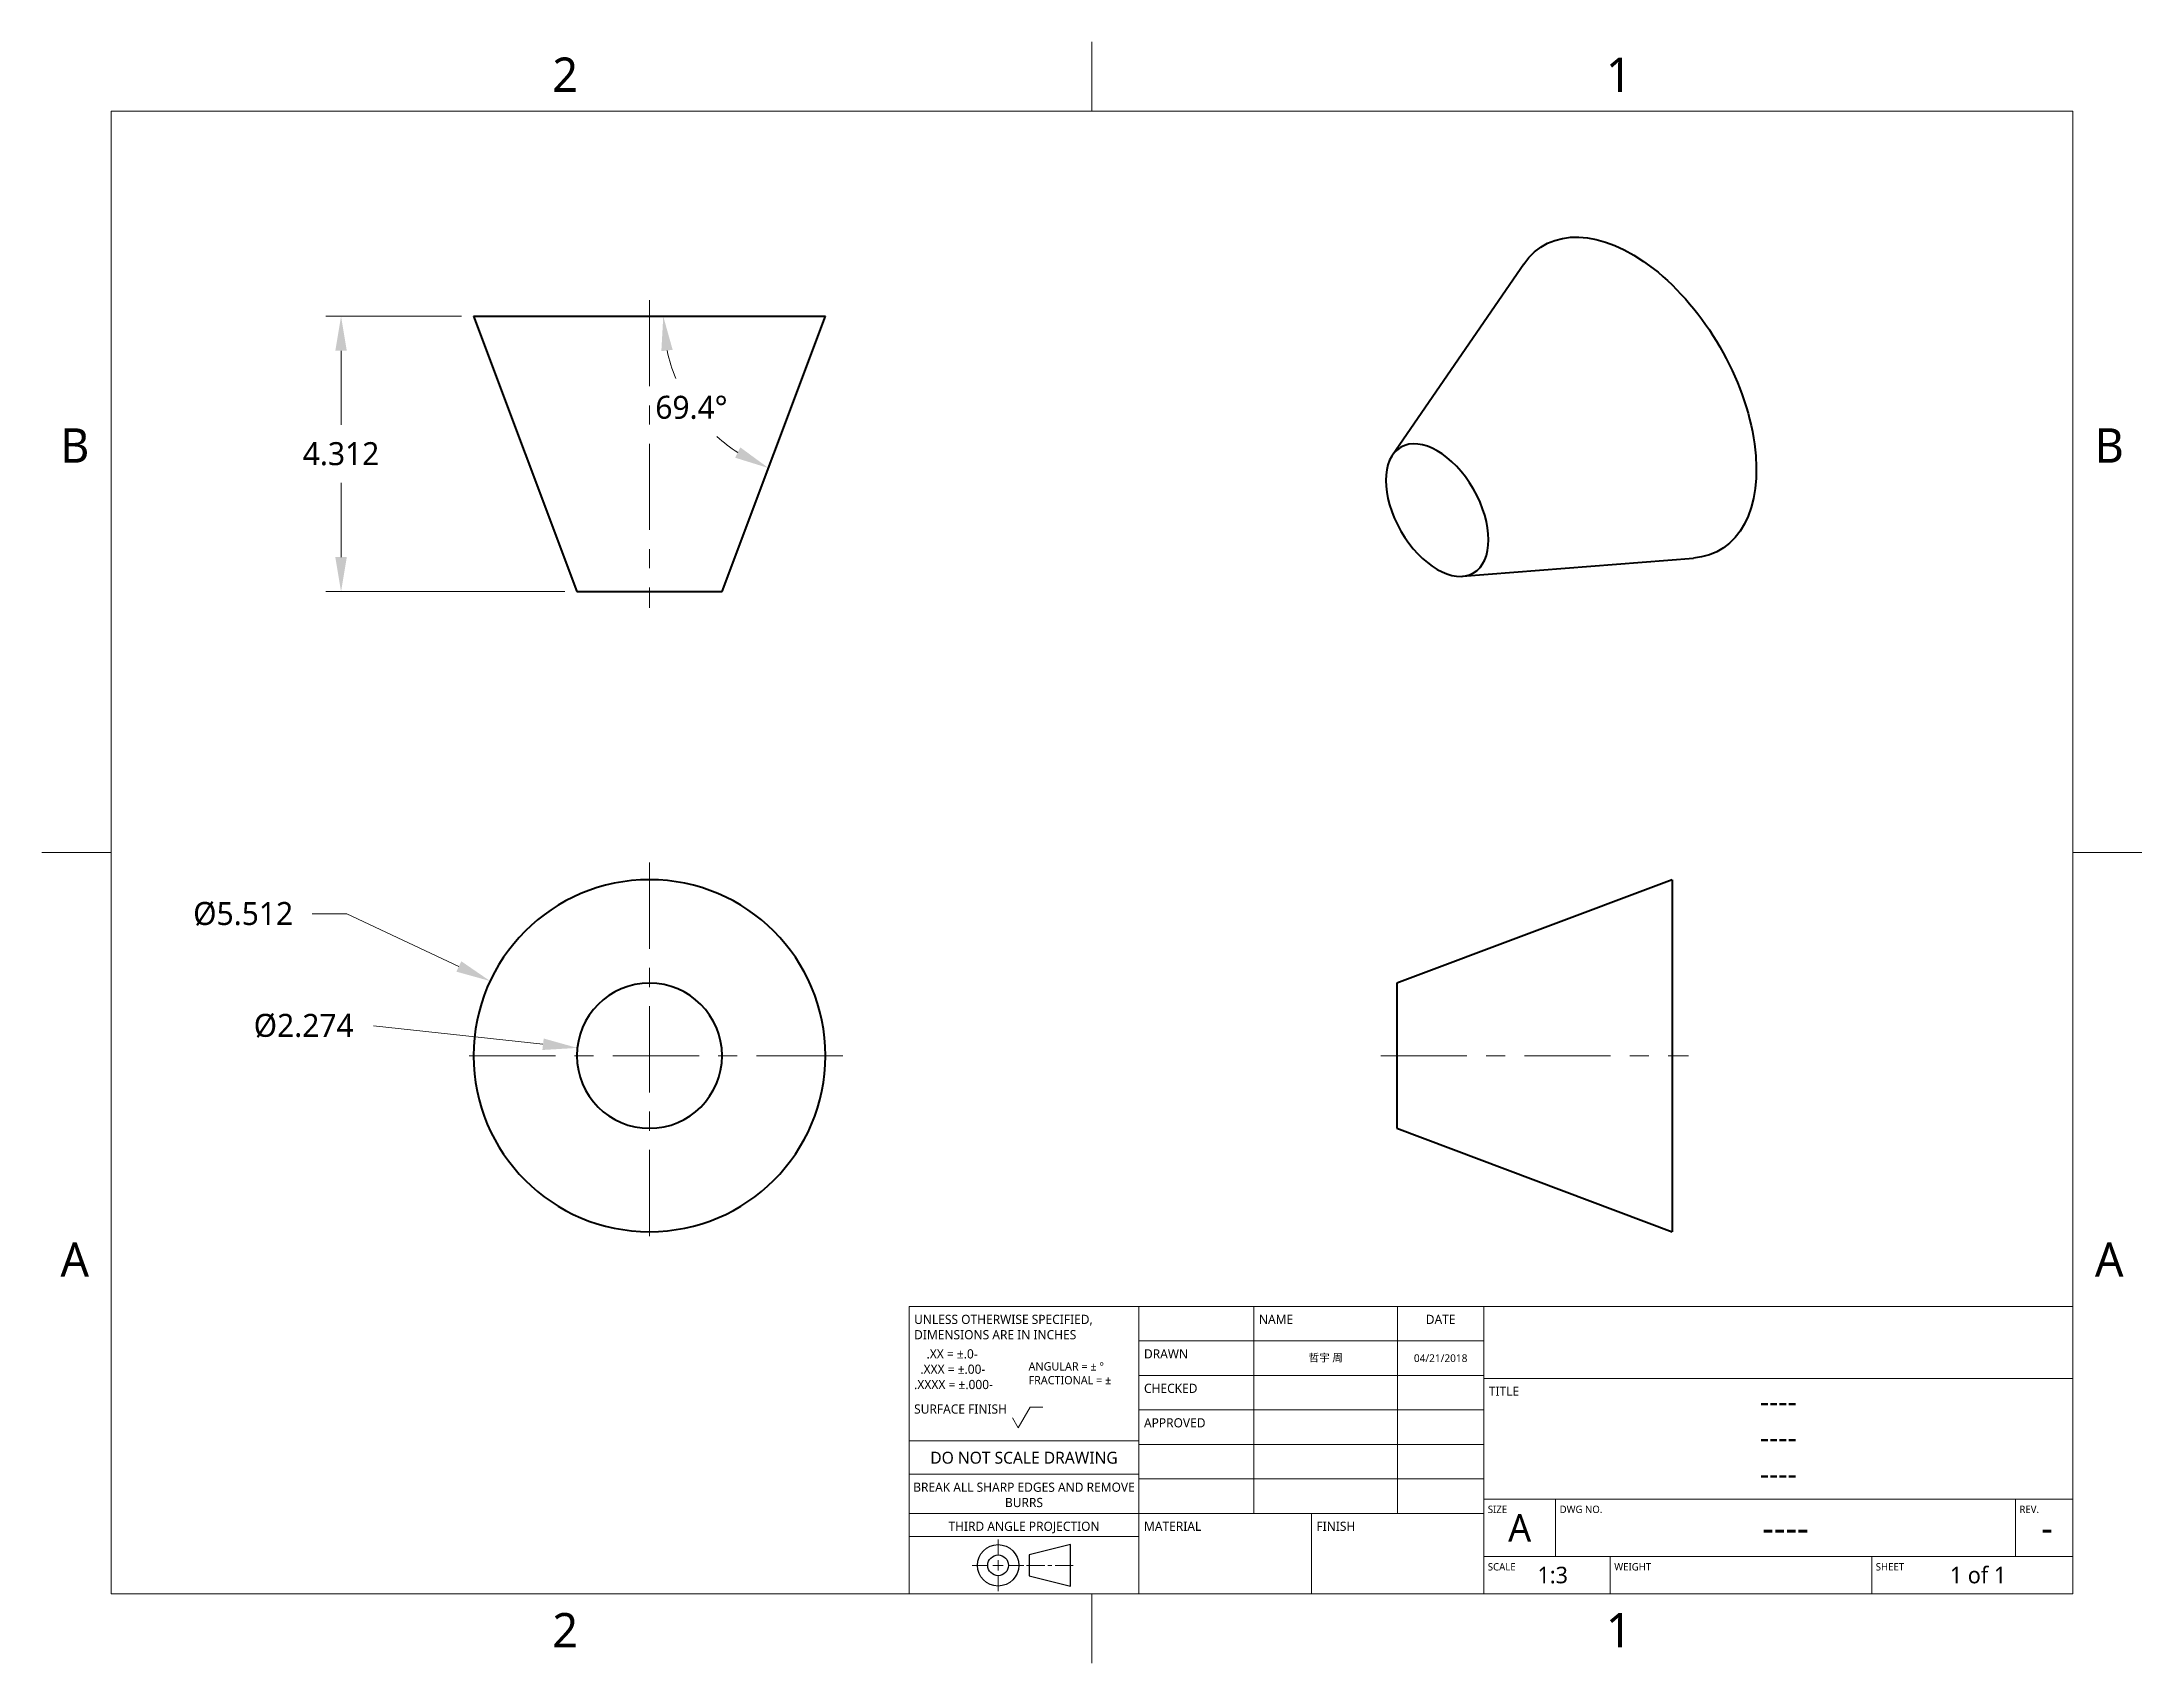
# Model space of a CAD drawing. Header units: inches. Extents: x 0 to 11, y 0 to 8.5.
import ezdxf

# ---------------------------------------------------------------- set-up
doc = ezdxf.new("R2010")
doc.units = ezdxf.units.IN
doc.header["$LTSCALE"] = 0.5
doc.header["$MEASUREMENT"] = 0
doc.linetypes.add('CENTER', pattern=[0.72, 0.45, -0.09, 0.09, -0.09])
for name, color, linetype, lineweight in [('ANNOTATION_TEXT', 7, 'Continuous', 25), ('BORDER_FRAME', 7, 'Continuous', 15), ('BORDER_ZONES', 7, 'Continuous', 15), ('CENTERLINES', 7, 'CENTER', 13), ('TITLE_BLOCK', 7, 'Continuous', 15), ('Visible', 7, 'Continuous', 40)]:
    doc.layers.add(name, color=color, linetype=linetype, lineweight=lineweight)
doc.styles.add('Onshape-Standard', font='NotoSans-Regular.ttf')
doc.styles.add('Onshape-Standard-Dimension', font='')
doc.styles.add('Onshape-Standard-Fields', font='')
doc.styles.get('Onshape-Standard-Dimension').set_extended_font_data('Noto Sans')
doc.styles.get('Onshape-Standard-Fields').set_extended_font_data('Noto Sans')
doc.dimstyles.new('Onshape-Standard$0', dxfattribs={"dimtxt": 0.12, "dimasz": 0.18, "dimexe": 0.08, "dimexo": 0.0625, "dimgap": 0.09, "dimtad": 0, "dimtih": 1, "dimtoh": 1, "dimdec": 3, "dimzin": 7, "dimdsep": 46, "dimtxsty": 'Onshape-Standard-Dimension', "dimcen": 0.09, "dimadec": 1, "dimazin": 0, "dimtfac": 1, "dimtdec": 3, "dimtofl": 0, "dimtmove": 0, "dimatfit": 3, "dimfxl": 0, "dimtolj": 1, "dimtzin": 7, "dimlwd": 13, "dimlwe": 13, "dimarcsym": 0})
doc.dimstyles.new('Onshape-Standard$2', dxfattribs={"dimtxt": 0.12, "dimasz": 0.18, "dimexe": 0.08, "dimexo": 0.0625, "dimgap": 0.09, "dimtad": 0, "dimtih": 1, "dimtoh": 1, "dimdec": 3, "dimzin": 7, "dimdsep": 46, "dimtxsty": 'Onshape-Standard-Dimension', "dimcen": 0.09, "dimadec": 1, "dimazin": 0, "dimtfac": 1, "dimtdec": 3, "dimtofl": 0, "dimtmove": 0, "dimatfit": 3, "dimfxl": 0, "dimtolj": 1, "dimtzin": 7, "dimlwd": 13, "dimlwe": 13, "dimarcsym": 0})
doc.dimstyles.new('Onshape-Standard$3', dxfattribs={"dimtxt": 0.12, "dimasz": 0.18, "dimexe": 0.08, "dimexo": 0.0625, "dimgap": 0.09, "dimtad": 0, "dimtih": 1, "dimtoh": 1, "dimdec": 3, "dimzin": 7, "dimdsep": 46, "dimtxsty": 'Onshape-Standard-Dimension', "dimcen": 0, "dimadec": 1, "dimazin": 0, "dimtfac": 1, "dimtdec": 3, "dimtofl": 0, "dimtmove": 0, "dimatfit": 3, "dimfxl": 0, "dimtolj": 1, "dimtzin": 7, "dimlwd": 13, "dimlwe": 13, "dimarcsym": 0})

# ---------------------------------------------------------------- blocks, each defined once
blk = doc.blocks.new('*D1')
at = {"layer": 'ANNOTATION_TEXT', "color": 0, "lineweight": 13}
blk.add_line((2.634, 3.249), (1.749, 3.345), dxfattribs=at)
at = {"layer": 'ANNOTATION_TEXT', "color": 0}
blk.add_solid([(2.631, 3.219), (2.638, 3.279), (2.813, 3.23)], dxfattribs=at)
at = {"layer": 'Defpoints', "color": 0}
for p in [(2.813, 3.23), (3.567, 3.149)]:
    blk.add_point(p, dxfattribs=at)
at = {"layer": 'ANNOTATION_TEXT', "color": 0, "insert": (1.385, 3.345), "char_height": 0.12, "attachment_point": 5, "style": 'Onshape-Standard-Dimension'}
blk.add_mtext('\\A1;%%c2.274', dxfattribs=at)
blk = doc.blocks.new('*D2')
at = {"layer": 'ANNOTATION_TEXT', "color": 0, "lineweight": 13}
for p, q in [((1.43, 3.929), (1.61, 3.929)), ((1.61, 3.929), (2.195, 3.655))]:
    blk.add_line(p, q, dxfattribs=at)
at = {"layer": 'ANNOTATION_TEXT', "color": 0}
blk.add_solid([(2.182, 3.628), (2.208, 3.682), (2.358, 3.579)], dxfattribs=at)
at = {"layer": 'Defpoints', "color": 0}
for p in [(2.358, 3.579), (4.022, 2.8)]:
    blk.add_point(p, dxfattribs=at)
at = {"layer": 'ANNOTATION_TEXT', "color": 0, "insert": (1.069, 3.929), "char_height": 0.12, "attachment_point": 5, "style": 'Onshape-Standard-Dimension'}
blk.add_mtext('\\A1;%%c5.512', dxfattribs=at)
blk = doc.blocks.new('*D3')
at = {"layer": 'ANNOTATION_TEXT', "color": 0, "lineweight": 13}
for p, q in [((2.209, 7.049), (1.5, 7.049)), ((1.58, 6.869), (1.58, 6.483)), ((1.58, 5.792), (1.58, 6.179)), ((2.749, 5.612), (1.5, 5.612))]:
    blk.add_line(p, q, dxfattribs=at)
at = {"layer": 'ANNOTATION_TEXT', "color": 0}
for points in [[(1.61, 6.869), (1.55, 6.869), (1.58, 7.049)], [(1.55, 5.792), (1.61, 5.792), (1.58, 5.612)]]:
    blk.add_solid(points, dxfattribs=at)
at = {"layer": 'Defpoints', "color": 0}
for p in [(2.271, 7.049), (1.58, 5.612), (2.811, 5.612)]:
    blk.add_point(p, dxfattribs=at)
at = {"layer": 'ANNOTATION_TEXT', "color": 0, "insert": (1.58, 6.331), "char_height": 0.12, "attachment_point": 5, "style": 'Onshape-Standard-Dimension'}
blk.add_mtext('\\A1;4.312', dxfattribs=at)
blk = doc.blocks.new('*D4')
at = {"layer": 'ANNOTATION_TEXT', "color": 0, "lineweight": 13}
for start, end in [(192.2096, 202.5538), (227.9271, 237.2086)]:
    blk.add_arc((4.109, 7.049), 0.846, start, end, dxfattribs=at)
at = {"layer": 'ANNOTATION_TEXT', "color": 0}
for points in [[(3.311, 6.874), (3.252, 6.867), (3.262, 7.049)], [(3.637, 6.311), (3.664, 6.365), (3.811, 6.257)]]:
    blk.add_solid(points, dxfattribs=at)
at = {"layer": 'Defpoints', "color": 0}
for p in [(2.271, 7.049), (4.109, 7.049), (4.109, 7.049), (3.524, 6.438), (3.569, 5.612)]:
    blk.add_point(p, dxfattribs=at)
at = {"layer": 'ANNOTATION_TEXT', "color": 0, "insert": (3.409, 6.573), "char_height": 0.12, "attachment_point": 5, "style": 'Onshape-Standard-Dimension'}
blk.add_mtext('\\A1;69.4%%d', dxfattribs=at)

msp = doc.modelspace()

# ---------------------------------------------------------------- linework, layer by layer
at = {"layer": 'BORDER_FRAME'}
for p, q in [((0.38, 0.38), (0.38, 8.12)), ((0.38, 8.12), (10.62, 8.12)), ((10.62, 8.12), (10.62, 0.38)), ((10.62, 0.38), (0.38, 0.38))]:
    msp.add_line(p, q, dxfattribs=at)
at = {"layer": 'BORDER_ZONES'}
for p, q in [((5.5, 8.12), (5.5, 8.481)), ((0.38, 4.25), (0.019, 4.25)), ((10.62, 4.25), (10.981, 4.25)), ((5.5, 0.38), (5.5, 0.019))]:
    msp.add_line(p, q, dxfattribs=at)
at = {"layer": 'CENTERLINES', "ltscale": 2}
for p, q in [((3.19, 7.13367, 0.30149), (3.19, 5.52793, -0.30149)), ((3.19, 4.19784), (3.19, 2.18056)), ((4.19864, 3.1892), (2.18136, 3.1892)), ((7.00713, 3.1892, -0.30149), (8.61287, 3.1892, 0.30149))]:
    msp.add_line(p, q, dxfattribs=at)
at = {"layer": 'TITLE_BLOCK'}
for p, q in [((4.545, 0.38), (4.545, 1.88)), ((4.545, 1.88), (5.745, 1.88)), ((5.745, 0.38), (5.745, 1.88)), ((5.745, 1.88), (7.545, 1.88)), ((6.345, 0.8), (6.345, 1.88)), ((7.095, 0.8), (7.095, 1.88)), ((7.545, 0.38), (7.545, 1.88)), ((7.545, 1.88), (10.62, 1.88)), ((5.745, 1.7), (7.545, 1.7)), ((5.745, 1.52), (7.545, 1.52)), ((7.545, 1.505), (10.62, 1.505)), ((5.115, 1.24604), (5.178, 1.35516)), ((5.178, 1.35516), (5.244, 1.35516)), ((5.745, 1.34), (7.545, 1.34)), ((5.085, 1.298), (5.115, 1.24604)), ((4.545, 1.178), (5.745, 1.178)), ((5.745, 1.16), (7.545, 1.16)), ((4.545, 1.004), (5.745, 1.004)), ((5.745, 0.98), (7.545, 0.98)), ((4.545, 0.8), (5.745, 0.8)), ((5.745, 0.8), (7.545, 0.8)), ((6.645, 0.38), (6.645, 0.8)), ((7.545, 0.875), (10.62, 0.875)), ((7.92, 0.575), (7.92, 0.875)), ((10.32, 0.575), (10.32, 0.875)), ((4.545, 0.68), (5.745, 0.68)), ((7.545, 0.575), (10.62, 0.575)), ((8.205, 0.38), (8.205, 0.575)), ((9.57, 0.38), (9.57, 0.575)), ((4.545, 0.38), (5.745, 0.38))]:
    msp.add_line(p, q, dxfattribs=at)
at = {"layer": 'TITLE_BLOCK', "lineweight": 15}
for p, q in [((5.01, 0.5828), (5.01, 0.6638)), ((5.01, 0.5558), (5.01, 0.5018)), ((4.956, 0.5288), (4.875, 0.5288)), ((5.037, 0.5288), (4.983, 0.5288)), ((5.01, 0.4748), (5.01, 0.3938)), ((5.064, 0.5288), (5.145, 0.5288)), ((5.253, 0.5288), (5.1585, 0.5288)), ((5.2908, 0.5288), (5.2692, 0.5288)), ((5.307, 0.5288), (5.4015, 0.5288))]:
    msp.add_line(p, q, dxfattribs=at)
at = {"layer": 'TITLE_BLOCK', "lineweight": 30}
for p, q in [((5.388, 0.6368), (5.172, 0.5828)), ((5.172, 0.5828), (5.172, 0.4748)), ((5.388, 0.4208), (5.388, 0.6368)), ((5.172, 0.4748), (5.388, 0.4208))]:
    msp.add_line(p, q, dxfattribs=at)
for radius in [0.108, 0.054]:
    msp.add_circle((5.01, 0.5288), radius, dxfattribs=at)
at = {"layer": 'Visible'}
for p, q in [((7.75335, 7.32076), (7.06889, 6.32476)), ((2.27136, 7.04942), (2.81107, 5.61218)), ((2.27136, 7.04942), (4.10864, 7.04942)), ((3.56893, 5.61218), (4.10864, 7.04942)), ((7.43422, 5.69199), (8.63901, 5.78676)), ((2.81107, 5.61218), (3.56893, 5.61218)), ((8.52862, 4.10784), (7.09138, 3.56813)), ((8.52862, 4.10784), (8.52862, 2.27056)), ((7.09138, 3.56813), (7.09138, 2.81027)), ((7.09138, 2.81027), (8.52862, 2.27056))]:
    msp.add_line(p, q, dxfattribs=at)
at = {"layer": 'Visible', "extrusion": (0, 0, -1)}
for radius in [0.91864, 0.37893]:
    msp.add_circle((-3.19, 3.1892), radius, dxfattribs=at)
msp.add_ellipse((8.31814, 6.62418), major_axis=(-0.45932, 0.79556), ratio=0.57735027, start_param=6.01443356, end_param=9.69352971, dxfattribs=at)
msp.add_ellipse((7.30186, 6.03742), major_axis=(-0.18947, 0.32817), ratio=0.57735027, dxfattribs=at)

# ---------------------------------------------------------------- texts
at = {"layer": 'BORDER_ZONES', "char_height": 0.18, "attachment_point": 5, "style": 'Onshape-Standard'}
for s, insert in [('2', (2.75, 8.31)), ('1', (8.25, 8.31)), ('B', (0.19, 6.375)), ('B', (10.81, 6.375)), ('A', (0.19, 2.125)), ('A', (10.81, 2.125)), ('2', (2.75, 0.19)), ('1', (8.25, 0.19))]:
    msp.add_mtext(s, dxfattribs=dict(at, insert=insert))
at = {"layer": 'TITLE_BLOCK'}
for s, insert, char_height, width, attachment_point, style in [('UNLESS OTHERWISE SPECIFIED, DIMENSIONS ARE IN INCHES', (4.5714, 1.8368), 0.048, 1.2, 1, 'Onshape-Standard'), ('NAME', (6.3714, 1.8368), 0.048, 0.75, 1, 'Onshape-Standard'), ('DATE', (7.32, 1.8368), 0.048, 0.45, 2, 'Onshape-Standard'), ('    .XX = ±.0-^J  .XXX = ±.00-^J.XXXX = ±.000-', (4.5714, 1.6568), 0.048, 0.6, 1, 'Onshape-Standard'), ('DRAWN', (5.7714, 1.6568), 0.048, 0.6, 1, 'Onshape-Standard'), ('^JANGULAR = ± °^JFRACTIONAL = ±', (5.16876, 1.66112), 0.0432, 0.6, 1, 'Onshape-Standard'), ('哲宇 周', (6.72, 1.61), 0.04032, 0.75, 5, 'Onshape-Standard-Fields'), ('04/21/2018', (7.32, 1.61), 0.04032, 0.45, 5, 'Onshape-Standard-Fields'), ('CHECKED', (5.7714, 1.4768), 0.048, 0.6, 1, 'Onshape-Standard'), ('TITLE', (7.5714, 1.4618), 0.048, 0.375, 1, 'Onshape-Standard'), ('SURFACE FINISH', (4.5714, 1.3688), 0.048, 0.6, 1, 'Onshape-Standard'), ('----', (9.0825, 1.385), 0.1152, 2.775, 5, 'Onshape-Standard-Fields'), ('APPROVED', (5.7714, 1.2968), 0.048, 0.6, 1, 'Onshape-Standard'), ('DO NOT SCALE DRAWING', (5.145, 1.12184), 0.0624, 1.2, 2, 'Onshape-Standard'), ('----', (9.0825, 1.196), 0.1152, 2.775, 5, 'Onshape-Standard-Fields'), ('----', (9.0825, 1.007), 0.1152, 2.775, 5, 'Onshape-Standard-Fields'), ('BREAK ALL SHARP EDGES AND REMOVE BURRS', (5.145, 0.9608), 0.048, 1.2, 2, 'Onshape-Standard'), ('SIZE', (7.56612, 0.84044), 0.0384, 0.375, 1, 'Onshape-Standard'), ('A', (7.7325, 0.725), 0.144, 0.375, 5, 'Onshape-Standard-Fields'), ('DWG NO.', (7.94112, 0.84044), 0.0384, 2.4, 1, 'Onshape-Standard'), ('REV.', (10.34112, 0.84044), 0.0384, 0.3, 1, 'Onshape-Standard'), ('THIRD ANGLE PROJECTION', (5.145, 0.7568), 0.048, 1.2, 2, 'Onshape-Standard'), ('MATERIAL', (5.7714, 0.7568), 0.048, 0.9, 1, 'Onshape-Standard'), ('FINISH', (6.6714, 0.7568), 0.048, 0.9, 1, 'Onshape-Standard'), ('----', (9.12, 0.725), 0.144, 2.4, 5, 'Onshape-Standard-Fields'), ('-', (10.485, 0.725), 0.144, 0.27, 5, 'Onshape-Standard-Fields'), ('SCALE', (7.56612, 0.54044), 0.0384, 0.66, 1, 'Onshape-Standard'), ('1:3', (7.905, 0.4775), 0.0864, 0.6, 5, 'Onshape-Standard-Fields'), ('WEIGHT', (8.22612, 0.54044), 0.0384, 1.365, 1, 'Onshape-Standard'), ('SHEET', (9.59112, 0.54044), 0.0384, 1.05, 1, 'Onshape-Standard'), ('1 of 1', (10.125, 0.4775), 0.0864, 0.99, 5, 'Onshape-Standard-Fields')]:
    msp.add_mtext(s, dxfattribs=dict(at, insert=insert, char_height=char_height, width=width, attachment_point=attachment_point, style=style))

# ---------------------------------------------------------------- dimensions: what is measured, and where the dimension line sits
at = {"layer": 'ANNOTATION_TEXT'}
dim = msp.add_linear_dim(base=(1.5797, 5.61218), p1=(2.27136, 7.04942), p2=(2.81107, 5.61218), angle=90, dimstyle='Onshape-Standard$0', override={"dimlfac": 3}, dxfattribs=at)
dim.commit()
dim.dimension.update_dxf_attribs({"geometry": '*D3', "text_midpoint": (1.5797, 6.3308), "dimtype": 160})
dim = msp.add_angular_dim_2l(base=(3.52373, 6.4378), line1=((2.27136, 7.04942), (4.10864, 7.04942)), line2=((3.56893, 5.61218), (4.10864, 7.04942)), dimstyle='Onshape-Standard$2', override={"dimlfac": 3}, dxfattribs=at)
dim.commit()
dim.dimension.update_dxf_attribs({"geometry": '*D4', "text_midpoint": (3.40917, 6.57303), "dimtype": 162})
for p1, p2, picture, middle in [((4.02196, 2.79967, -0.71862), (2.35804, 3.57873, -0.71862), '*D2', (1.06898, 3.92875)), ((3.56675, 3.14859, 0.71862), (2.81325, 3.22981, 0.71862), '*D1', (1.74881, 3.34455))]:
    dim = msp.add_diameter_dim_2p(p1=p1, p2=p2, dimstyle='Onshape-Standard$3', override={"dimlfac": 3}, dxfattribs=at)
    dim.commit()
    dim.dimension.update_dxf_attribs({"geometry": picture, "text_midpoint": middle, "dimtype": 163})

doc.saveas('drawing.dxf')
